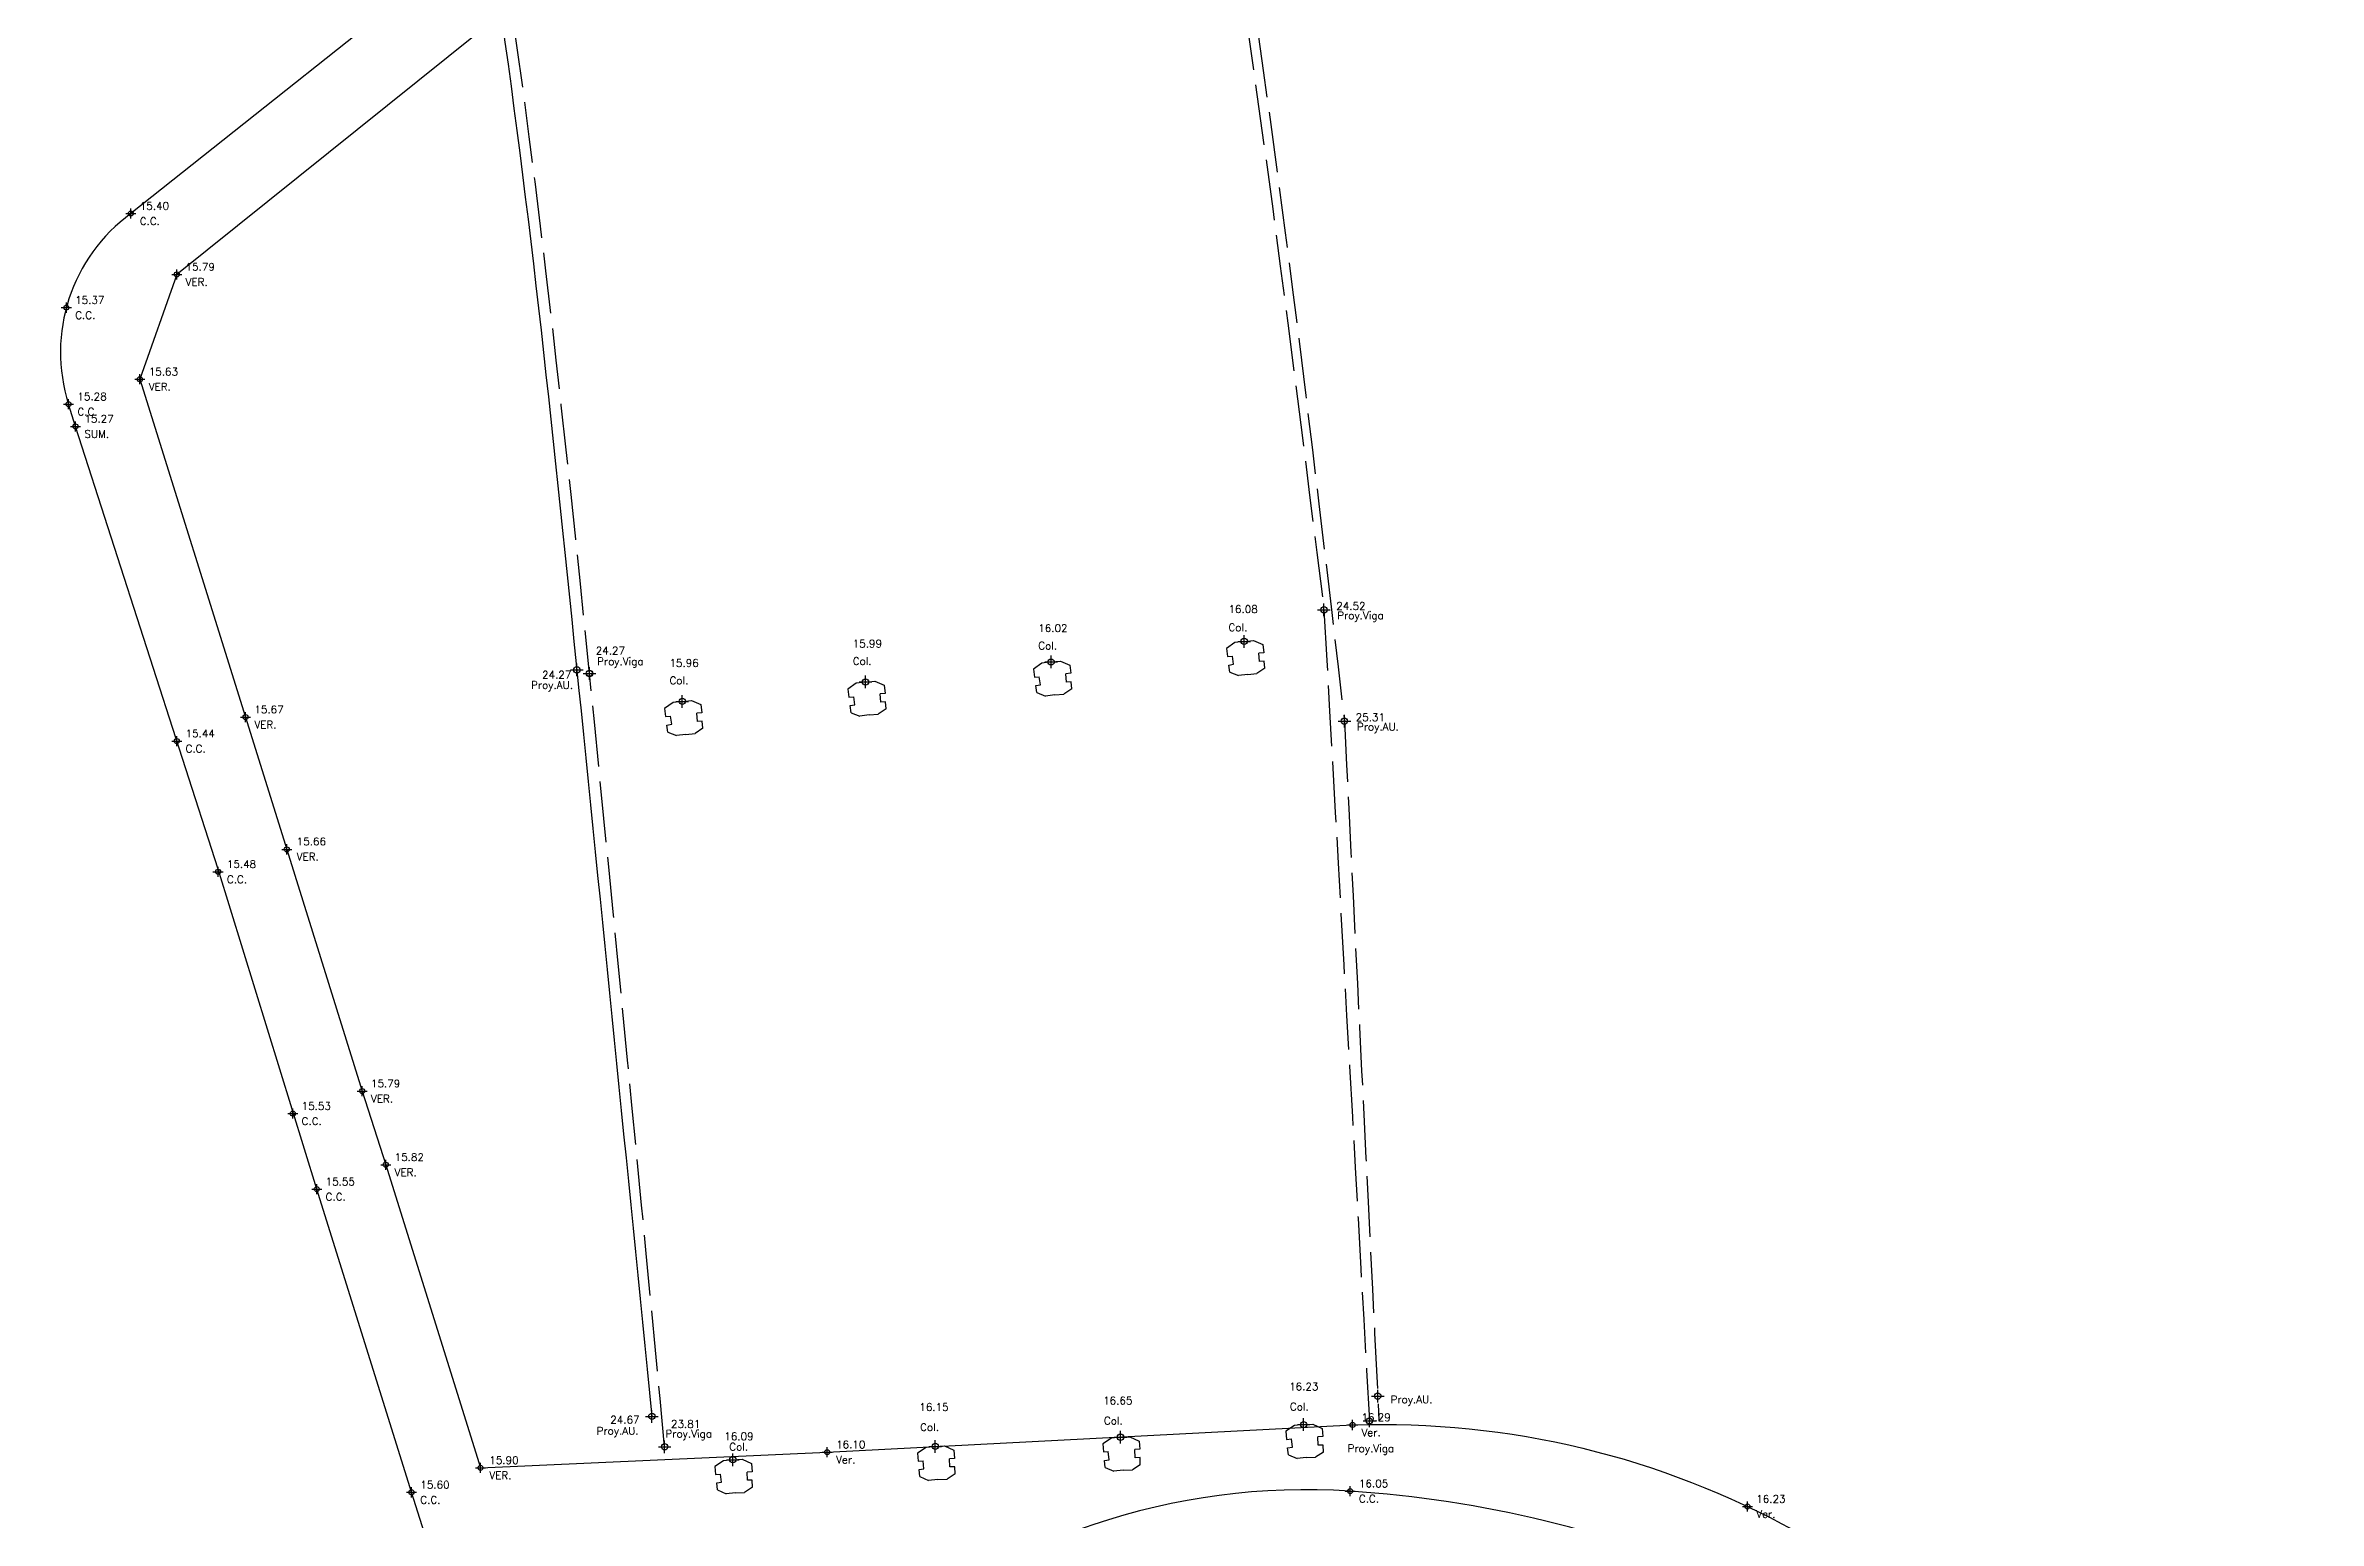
# Model space of a CAD drawing. Header units: metres. Extents: x 27389 to 27997, y 69801 to 70692.
# Drawn here: x 27736.4 to 27826.3, y 69937.2 to 69995.5 of the extents above; entities that cross this region are included whole.
import ezdxf

# ---------------------------------------------------------------- set-up
doc = ezdxf.new("R2010")
doc.units = ezdxf.units.M
doc.header["$PDMODE"] = 34
doc.header["$PDSIZE"] = 0.25
doc.linetypes.add('ACAD_ISO02W100', pattern=[15, 12, -3])
for name, color, linetype in [('C.C.', 1, 'Continuous'), ('CODIGOS', 7, 'Continuous'), ('COTAS', 7, 'Continuous'), ('L.E.', 130, 'Continuous'), ('Proy Aut.', 7, 'Continuous'), ('Proy. Viga.', 4, 'Continuous'), ('PUNTOS', 7, 'Continuous'), ('VER.', 2, 'Continuous')]:
    doc.layers.add(name, color=color, linetype=linetype)
doc.styles.get("Standard").update_dxf_attribs({"font": 'simplex.shx'})

# ---------------------------------------------------------------- blocks, each defined once
blk = doc.blocks.new('Pila')
for p, q in [((27776.343, 70161.058), (27776.066, 70160.759)), ((27776.066, 70160.759), (27776.168, 70160.455)), ((27776.687, 70161.183), (27776.343, 70161.058)), ((27776.687, 70161.183), (27777.038, 70161.287)), ((27777.038, 70161.287), (27777.438, 70161.211)), ((27777.537, 70160.906), (27777.351, 70160.846)), ((27777.442, 70160.531), (27777.351, 70160.846)), ((27777.438, 70161.211), (27777.537, 70160.906)), ((27776.168, 70160.455), (27776.353, 70160.517)), ((27776.288, 70160.143), (27776.467, 70160.21)), ((27776.386, 70159.88), (27776.288, 70160.143)), ((27776.467, 70160.21), (27776.353, 70160.517)), ((27776.386, 70159.88), (27776.753, 70159.814)), ((27777.097, 70159.939), (27776.753, 70159.814)), ((27777.097, 70159.939), (27777.448, 70160.043)), ((27777.626, 70160.584), (27777.442, 70160.531)), ((27777.704, 70160.314), (27777.448, 70160.043)), ((27777.704, 70160.314), (27777.626, 70160.584))]:
    blk.add_line(p, q)
blk = doc.blocks.new('*U2')
at = {"color": 0, "linetype": 'ByBlock', "lineweight": -2, "transparency": 16777216}
for p, q in [((-1, 0), (1, 0)), ((0, -1), (0, 1))]:
    blk.add_line(p, q, dxfattribs=at)
blk.add_circle((0, 0), 0.5, dxfattribs=at)
blk = doc.blocks.new('*U3')
at = {"color": 0, "linetype": 'ByBlock', "lineweight": -2, "transparency": 16777216}
for p, q in [((-1, 0), (1, 0)), ((0, -1), (0, 1))]:
    blk.add_line(p, q, dxfattribs=at)
blk.add_circle((0, 0), 0.5, dxfattribs=at)
blk = doc.blocks.new('*U9')
at = {"color": 0, "linetype": 'ByBlock', "lineweight": -2, "transparency": 16777216}
for p, q in [((-1, 0), (1, 0)), ((0, -1), (0, 1))]:
    blk.add_line(p, q, dxfattribs=at)
blk.add_circle((0, 0), 0.5, dxfattribs=at)

msp = doc.modelspace()

# ---------------------------------------------------------------- linework, layer by layer
at = {"layer": 'C.C.', "flags": 128}
msp.add_lwpolyline([(27831.851, 70037.324), (27861.169, 69981.032, -0.030655), (27870.737, 69962.688, -0.220355), (27868.461, 69953.328), (27855.112, 69939.402), (27840.923, 69924.679, 0.017685), (27837.736, 69921.118), (27828.944, 69910.566), (27823.058, 69903.673), (27821.164, 69902.354, -0.580323), (27820.231, 69902.928, 0.093116), (27820.026, 69910.757, 0.064961), (27815.706, 69922.907, 0.174769), (27803.133, 69934.7, 0.085347), (27787.985, 69938.36, 0.199941), (27768.956, 69931.887, 0.059657), (27760.44, 69922.353, 0.061184), (27758.198, 69918.126, -0.774764), (27757.255, 69918.233), (27750.894, 69938.314), (27747.154, 69950.288), (27743.251, 69962.927), (27737.621, 69980.42), (27737.344, 69981.299)], format="xyb", dxfattribs=at)
at = {"layer": 'C.C.', "elevation": 14.138, "flags": 128}
msp.add_lwpolyline([(27789.726, 70028.273), (27753.655, 69999.828), (27739.808, 69988.83, 0.32287), (27737.344, 69981.299), (27737.344, 69981.299), (27737.344, 69981.299)], format="xyb", dxfattribs=at)
msp.add_lwpolyline([(27789.726, 70028.273), (27753.655, 69999.828), (27739.808, 69988.83, 0.32287), (27737.344, 69981.299), (27737.344, 69981.299), (27737.344, 69981.299)], format="xyb", dxfattribs=at)
at = {"layer": 'Proy Aut.', "linetype": 'ACAD_ISO02W100', "ltscale": 0.2}
for points in [[(27727.25, 70235.002, 14.138), (27734.714, 70205.938, 14.138), (27743.229, 70172.434, 14.138), (27751.787, 70138.869, 14.138), (27761.275, 70101.253, 14.138), (27768.797, 70071.021, 14.138), (27775.05, 70044.157, 14.138), (27783.272, 70003.012, 14.138), (27787.76, 69968.779, 14.138)], [(27787.76, 69968.779, 14.138), (27789.126, 69941.153, 14.138)]]:
    msp.add_spline(points, degree=3, dxfattribs=at)
at = {"layer": 'Proy Aut.'}
msp.add_spline([(27687.924, 70224.596, 14.138), (27697.543, 70195.569, 14.138), (27707.903, 70161.89, 14.138), (27718.697, 70128.421, 14.138), (27729.89, 70093.6, 14.138), (27738.732, 70065.207, 14.138), (27747.73, 70031.228, 14.138), (27754.082, 69999.098, 14.138), (27757.406, 69971.041, 14.138), (27760.396, 69941.315, 14.138)], degree=3, dxfattribs=at)
at = {"layer": 'Proy. Viga.', "linetype": 'ACAD_ISO02W100', "ltscale": 0.2}
for points in [[(27726.64, 70236.069, 14.138), (27734.5, 70205.338, 14.138), (27742.881, 70172.211, 14.138), (27751.68, 70137.701, 14.138), (27760.801, 70102.377, 14.138), (27768.126, 70072.165, 14.138), (27774.491, 70044.706, 14.138), (27781.857, 70009.303, 14.138), (27786.953, 69973.175, 14.138)], [(27760.9, 69940.113, 14.138), (27757.929, 69970.659, 14.138), (27754.567, 69998.891, 14.138), (27748.055, 70032.087, 14.138), (27739.066, 70065.311, 14.138), (27730.08, 70093.661, 14.138)], [(27786.953, 69973.175, 14.138), (27788.747, 69941.134, 14.138)]]:
    msp.add_spline(points, degree=3, dxfattribs=at)
at = {"layer": 'PUNTOS', "color": 2}
for p in [(27786.953, 69973.175, 14.138), (27783.802, 69971.929, 14.138), (27776.17, 69971.114, 14.138), (27757.431, 69970.801, 14.138), (27757.926, 69970.664, 14.138), (27757.929, 69970.659, 14.138), (27768.838, 69970.324, 14.138), (27761.597, 69969.559, 14.138), (27787.76, 69968.779, 14.138), (27760.396, 69941.315, 14.138), (27789.079, 69942.115, 14.138), (27778.915, 69940.492, 14.138), (27786.151, 69940.989, 14.138), (27788.747, 69941.134, 14.138), (27760.9, 69940.113, 14.138), (27763.595, 69939.602, 14.138), (27771.593, 69940.128, 14.138)]:
    msp.add_point(p, dxfattribs=at)
at = {"layer": 'VER.', "flags": 128}
msp.add_lwpolyline([(27748.945, 69954.164), (27749.88, 69951.252), (27753.622, 69939.282), (27767.325, 69939.901), (27788.086, 69940.975, -0.277162), (27818.363, 69924.232, -0.089954), (27822.813, 69911.868), (27827.28, 69911.745), (27839.581, 69926.084), (27853.902, 69941.071), (27867.398, 69955.32), (27867.398, 69959.56), (27857.341, 69979.154), (27822.647, 70045.028), (27816.667, 70046.159), (27805.951, 70038.058)], format="xyb", dxfattribs=at)
at = {"layer": 'VER.', "elevation": 14.138, "flags": 128}
msp.add_lwpolyline([(27805.951, 70038.058), (27793.131, 70027.45), (27793.691, 70026.821), (27792.26, 70025.707), (27754.748, 69996.947), (27741.619, 69986.424), (27740.163, 69982.283), (27744.338, 69968.936), (27744.338, 69968.936), (27745.968, 69963.711), (27748.945, 69954.164)], dxfattribs=at)

# ---------------------------------------------------------------- block references
for p, rotation in [((-14013.221, 7145.62, 14.138), 347.9635370856258), ((-14020.85, 7144.806, 14.138), 347.9635370856258), ((-14028.185, 7144.015, 14.138), 347.9635370856258), ((-14035.426, 7143.25, 14.138), 347.9635370856258), ((-15966.509, 8454.934, 14.138), 346.1676320122672), ((-15959.273, 8455.431, 14.138), 346.1676320122672), ((-15981.832, 8454.044, 14.138), 346.1676320122672), ((-15973.831, 8454.57, 14.138), 346.1676320122672)]:
    msp.add_blockref('Pila', p, dxfattribs=dict(rotation=rotation))
at = {"layer": 'L.E.', "color": 1, "xscale": 0.2, "yscale": 0.2, "zscale": 0.2}
for p in [(27737.621, 69980.42, 15.274), (27745.968, 69963.711, 14.138), (27743.251, 69962.827, 15.478), (27749.88, 69951.252, 15.823), (27747.154, 69950.288, 15.554), (27788.086, 69940.975, 16.29), (27767.325, 69939.901, 16.101), (27753.622, 69939.282, 15.902), (27750.894, 69938.314, 15.605), (27787.985, 69938.36, 16.054), (27803.686, 69937.753, 16.227)]:
    msp.add_blockref('*U9', p, dxfattribs=at)
at = {"layer": 'PUNTOS', "color": 1, "xscale": 0.2, "yscale": 0.2, "zscale": 0.2}
for p in [(27739.808, 69988.83, 29.539), (27741.619, 69986.424, 29.924), (27737.256, 69985.112, 29.505), (27740.163, 69982.283, 29.771), (27737.344, 69981.299, 29.42), (27744.338, 69968.936, 29.807), (27741.619, 69967.99, 29.58), (27748.945, 69954.164, 29.93), (27746.205, 69953.274, 29.672)]:
    msp.add_blockref('*U2', p, dxfattribs=at)
at = {"layer": 'PUNTOS', "color": 2, "xscale": 0.2, "yscale": 0.2, "zscale": 0.2}
for p in [(27739.808, 69988.83, 29.539), (27741.619, 69986.424, 29.924), (27737.256, 69985.112, 29.505), (27740.163, 69982.283, 29.771), (27737.344, 69981.299, 29.42), (27744.338, 69968.936, 29.807), (27741.619, 69967.99, 29.58), (27748.945, 69954.164, 29.93), (27746.205, 69953.274, 29.672)]:
    msp.add_blockref('*U3', p, dxfattribs=at)

# ---------------------------------------------------------------- texts
at = {"layer": 'CODIGOS', "color": 3}
for s, p in [('Proy.Viga', (27787.477, 69972.801, 14.138)), ('Proy.Viga', (27758.229, 69970.986, 14.138)), ('Proy.AU.', (27755.62, 69970.051, 14.138)), ('Proy.AU.', (27788.257, 69968.404, 14.138)), ('Proy.AU.', (27789.585, 69941.829, 14.138)), ('Proy.AU.', (27758.21, 69940.59, 14.138)), ('Proy.Viga', (27760.932, 69940.475, 14.138)), ('Proy.Viga', (27787.888, 69939.897, 14.138))]:
    msp.add_text(s, height=0.3, rotation=0.14123, dxfattribs=at).set_placement(p)
for p in [(27783.179, 69972.332, 14.138), (27768.332, 69971, 14.138), (27775.663, 69971.61, 14.138), (27761.091, 69970.235, 14.138), (27785.608, 69941.548, 14.138), (27770.994, 69940.736, 14.138), (27778.258, 69940.994, 14.138), (27763.453, 69939.962, 14.138)]:
    msp.add_text('Col.', height=0.3, dxfattribs=at).set_placement(p)
at = {"layer": 'CODIGOS', "color": 3, "char_height": 0.3, "attachment_point": 1}
for s, insert in [('C.C.', (27740.158, 69988.68, 29.539)), ('C.C.', (27740.158, 69988.68, 29.539)), ('VER.', (27741.969, 69986.274, 29.924)), ('VER.', (27741.969, 69986.274, 29.924)), ('C.C.', (27737.606, 69984.962, 29.505)), ('C.C.', (27737.606, 69984.962, 29.505)), ('VER.', (27740.513, 69982.133, 29.771)), ('VER.', (27740.513, 69982.133, 29.771)), ('C.C.', (27737.694, 69981.149, 29.42)), ('C.C.', (27737.694, 69981.149, 29.42)), ('VER.', (27744.688, 69968.786, 29.807)), ('VER.', (27744.688, 69968.786, 29.807)), ('C.C.', (27741.969, 69967.84, 29.58)), ('C.C.', (27741.969, 69967.84, 29.58)), ('VER.', (27749.295, 69954.014, 29.93)), ('VER.', (27749.295, 69954.014, 29.93)), ('C.C.', (27746.555, 69953.124, 29.672)), ('C.C.', (27746.555, 69953.124, 29.672))]:
    msp.add_mtext(s, dxfattribs=dict(at, insert=insert))
at = {"layer": 'COTAS', "color": 1}
for s, p in [('16.08  ', (27783.179, 69973.053, 14.138)), ('24.52  ', (27787.44, 69973.176, 14.138)), ('16.02  ', (27775.663, 69972.3, 14.138)), ('24.27  ', (27758.176, 69971.414, 14.138)), ('15.96  ', (27761.091, 69970.925, 14.138)), ('15.99  ', (27768.332, 69971.69, 14.138)), ('24.27  ', (27756.056, 69970.458, 14.138)), ('25.31  ', (27788.207, 69968.78, 14.138)), ('16.23  ', (27785.577, 69942.342, 14.138)), ('16.15  ', (27770.963, 69941.53, 14.138)), ('16.65  ', (27778.227, 69941.788, 14.138)), ('24.67  ', (27758.75, 69941.029, 14.138)), ('23.81  ', (27761.15, 69940.863, 14.138)), ('16.09  ', (27763.256, 69940.375, 14.138))]:
    msp.add_text(s, height=0.3, dxfattribs=at).set_placement(p)
at = {"layer": 'COTAS', "color": 1, "char_height": 0.3, "attachment_point": 7}
for s, insert in [('15.40', (27740.158, 69988.98, 29.539)), ('15.40', (27740.158, 69988.98, 29.539)), ('15.79', (27741.969, 69986.574, 29.924)), ('15.79', (27741.969, 69986.574, 29.924)), ('15.37', (27737.606, 69985.262, 29.505)), ('15.37', (27737.606, 69985.262, 29.505)), ('15.63', (27740.513, 69982.433, 29.771)), ('15.63', (27740.513, 69982.433, 29.771)), ('15.28', (27737.694, 69981.449, 29.42)), ('15.28', (27737.694, 69981.449, 29.42)), ('15.67', (27744.688, 69969.086, 29.807)), ('15.67', (27744.688, 69969.086, 29.807)), ('15.44', (27741.969, 69968.14, 29.58)), ('15.44', (27741.969, 69968.14, 29.58)), ('15.79', (27749.295, 69954.314, 29.93)), ('15.79', (27749.295, 69954.314, 29.93)), ('15.53', (27746.555, 69953.424, 29.672)), ('15.53', (27746.555, 69953.424, 29.672))]:
    msp.add_mtext(s, dxfattribs=dict(at, insert=insert))
at = {"layer": 'L.E.', "color": 3, "char_height": 0.3, "attachment_point": 1}
for s, insert in [('SUM.', (27737.971, 69980.27, 15.274)), ('VER.', (27746.359, 69963.574, 15.658)), ('C.C.', (27743.601, 69962.677, 15.478)), ('VER.', (27750.23, 69951.102, 15.823)), ('C.C.', (27747.504, 69950.138, 15.554)), ('Ver.', (27788.436, 69940.825, 16.29)), ('Ver.', (27767.675, 69939.751, 16.101)), ('VER.', (27753.972, 69939.132, 15.902)), ('C.C.', (27751.244, 69938.164, 15.605)), ('C.C.', (27788.335, 69938.21, 16.054)), ('Ver.', (27804.036, 69937.603, 16.227))]:
    msp.add_mtext(s, dxfattribs=dict(at, insert=insert))
at = {"layer": 'L.E.', "color": 1, "char_height": 0.3, "attachment_point": 7}
for s, insert in [('15.27', (27737.971, 69980.57, 15.274)), ('15.66', (27746.359, 69963.874, 15.658)), ('15.48', (27743.601, 69962.977, 15.478)), ('15.82', (27750.23, 69951.402, 15.823)), ('15.55', (27747.504, 69950.438, 15.554)), ('16.29', (27788.436, 69941.125, 16.29)), ('15.90', (27753.972, 69939.432, 15.902)), ('16.10', (27767.675, 69940.051, 16.101)), ('16.05', (27788.335, 69938.51, 16.054)), ('15.60', (27751.244, 69938.464, 15.605)), ('16.23', (27804.036, 69937.903, 16.227))]:
    msp.add_mtext(s, dxfattribs=dict(at, insert=insert))

doc.saveas('drawing.dxf')
